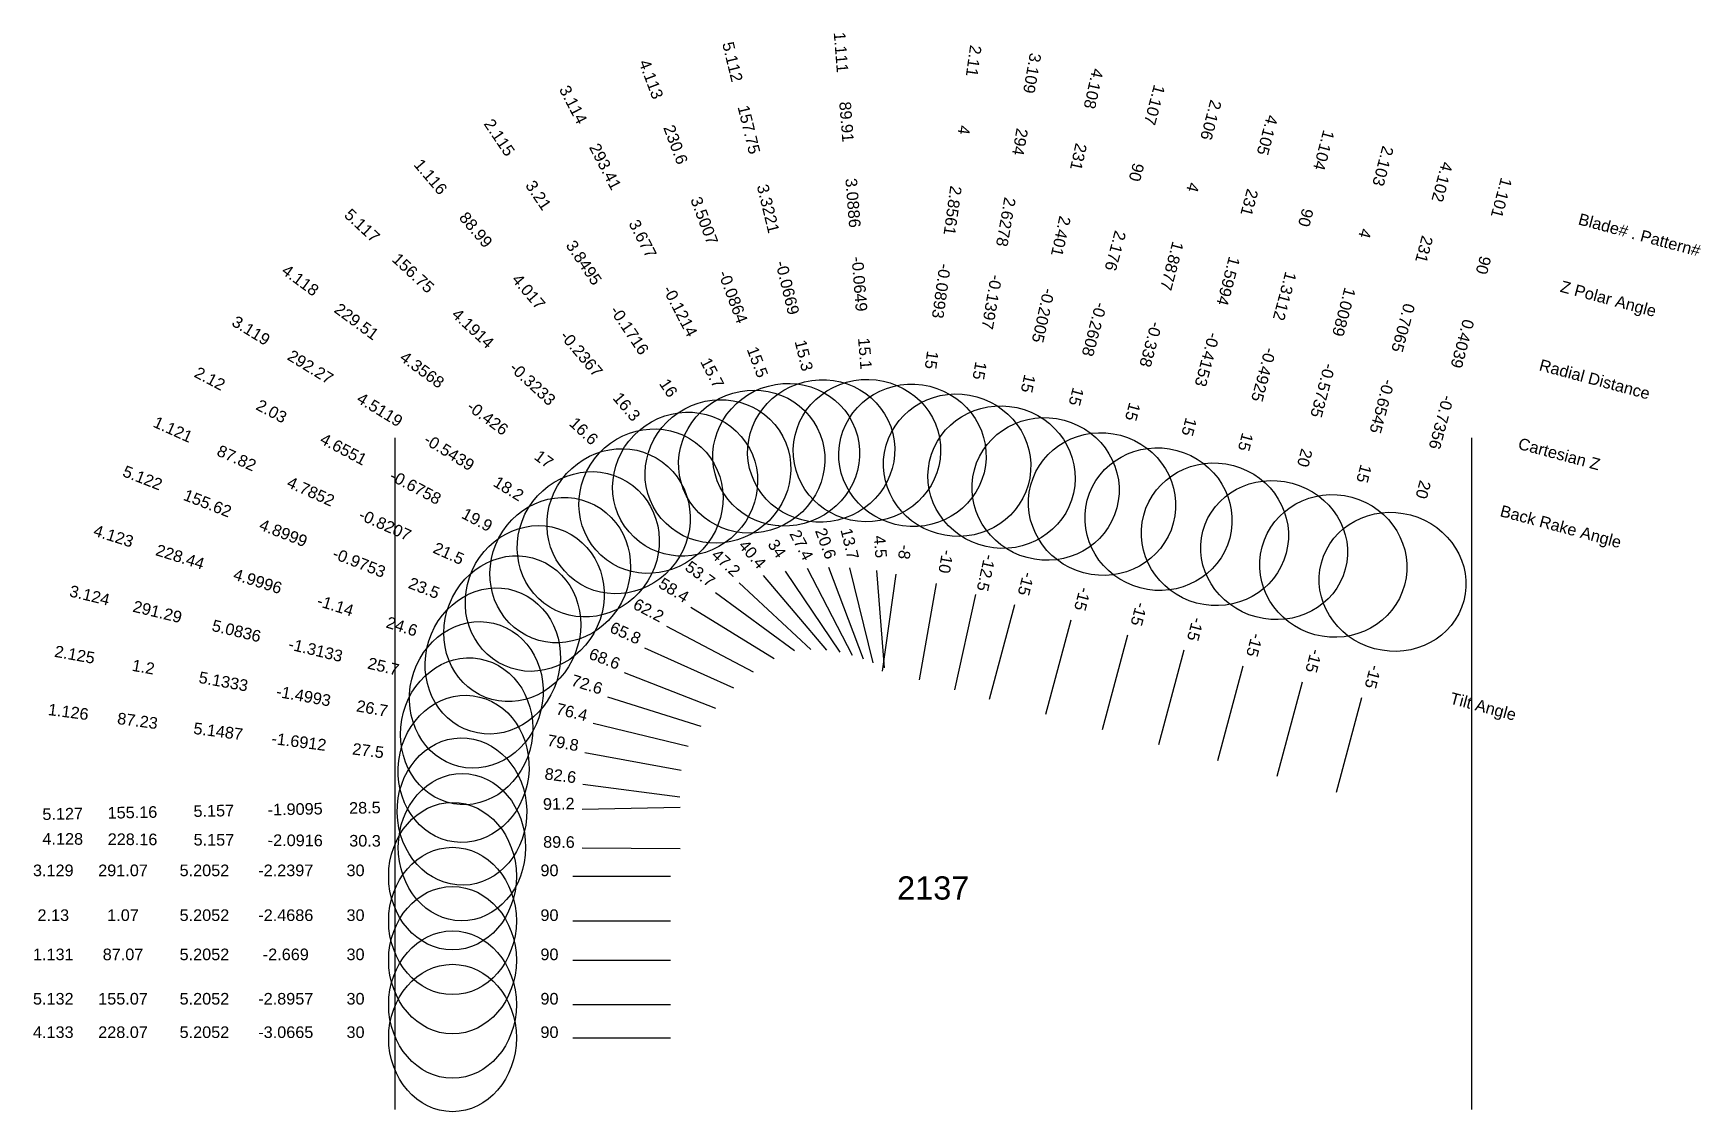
# Model space of a CAD drawing. Header units: inches. Extents: x 28.65 to 37.17, y 14.56 to 20.07.
import ezdxf
from ezdxf.enums import TextEntityAlignment as Align

# ---------------------------------------------------------------- set-up
doc = ezdxf.new("R2010")
doc.units = ezdxf.units.IN
doc.header["$MEASUREMENT"] = 0
for name, color, linetype, true_color in [('Blade_1', 30, 'Continuous', 0xff7f00), ('Blade_2', 7, 'Continuous', 0xcccc00), ('Blade_3', 7, 'Continuous', 0x00cc00), ('Blade_4', 7, 'Continuous', 0x00cccc), ('Blade_5', 7, 'Continuous', 0x0066cc)]:
    doc.layers.add(name, color=color, linetype=linetype, true_color=true_color)
doc.styles.get("Standard").update_dxf_attribs({"font": 'arial.ttf'})

msp = doc.modelspace()

# ---------------------------------------------------------------- linework, layer by layer
for p, q in [((30.5, 18), (30.5, 14.568)), ((36, 18), (36, 14.568))]:
    msp.add_line(p, q)
at = {"layer": 'Blade_1'}
for p, q in [((32.3812, 17.2959), (32.7055, 16.9154)), ((32.96, 17.323), (32.9996, 16.8246)), ((33.6651, 17.1461), (33.5357, 16.6632)), ((31.7747, 16.9273), (32.2307, 16.7222)), ((34.5299, 16.9144), (34.4005, 16.4315)), ((35.4372, 16.6713), (35.3078, 16.1884)), ((31.4602, 16.2299), (31.9561, 16.1657)), ((31.4088, 15.331), (31.9088, 15.331))]:
    msp.add_line(p, q, dxfattribs=at)
for centre, major_axis, ratio in [((32.9114, 17.9351), (0.3753, 0.0298), 0.965501), ((31.983, 17.7633), (0.2866, 0.2442), 0.959962), ((33.824, 17.7392), (0.3637, -0.0974), 0.965926), ((34.6888, 17.5075), (0.3637, -0.0974), 0.965926), ((35.5961, 17.2644), (0.3637, -0.0974), 0.939693), ((31.2148, 17.1793), (0.1545, 0.3433), 0.930399), ((30.8513, 16.3088), (0.0484, 0.3734), 0.886634), ((30.7948, 15.331), (0, 0.3765), 0.866025)]:
    msp.add_ellipse(centre, major_axis=major_axis, ratio=ratio, dxfattribs=at)
at = {"layer": 'Blade_2'}
for p, q in [((32.4939, 17.3194), (32.7736, 16.905)), ((33.0584, 17.3027), (32.9889, 16.8075)), ((31.8878, 17.0374), (32.3299, 16.8039)), ((33.9534, 17.0689), (33.824, 16.586)), ((34.8322, 16.8334), (34.7028, 16.3505)), ((31.4709, 16.3915), (31.9629, 16.3025)), ((31.4088, 15.5314), (31.9088, 15.5314))]:
    msp.add_line(p, q, dxfattribs=at)
for centre, major_axis, ratio in [((32.1505, 17.8284), (0.3121, 0.2106), 0.96143), ((33.1439, 17.9107), (0.3728, -0.0524), 0.965926), ((34.1123, 17.662), (0.3637, -0.0974), 0.965926), ((34.9911, 17.4265), (0.3637, -0.0974), 0.939693), ((31.3449, 17.3242), (0.1758, 0.3329), 0.940361), ((30.8667, 16.5007), (0.067, 0.3705), 0.893483), ((30.7948, 15.5314), (0, 0.3765), 0.866025)]:
    msp.add_ellipse(centre, major_axis=major_axis, ratio=ratio, dxfattribs=at)
at = {"layer": 'Blade_3'}
for p, q in [((32.6054, 17.3334), (32.8353, 16.8894)), ((33.2656, 17.2556), (33.1787, 16.7632)), ((32.0113, 17.1348), (32.4374, 16.8731)), ((31.5131, 16.5422), (31.9991, 16.4246)), ((31.4088, 15.7603), (31.9088, 15.7603))]:
    msp.add_line(p, q, dxfattribs=at)
for centre, major_axis, ratio in [((32.323, 17.8786), (0.3343, 0.1732), 0.962733), ((33.3722, 17.8603), (0.3708, -0.0654), 0.965926), ((31.4881, 17.4561), (0.197, 0.3208), 0.94974), ((30.9164, 16.6867), (0.0886, 0.3659), 0.901118), ((30.7948, 15.7603), (0, 0.3765), 0.866025)]:
    msp.add_ellipse(centre, major_axis=major_axis, ratio=ratio, dxfattribs=at)
at = {"layer": 'Blade_4'}
for p, q in [((32.7154, 17.3389), (32.8914, 16.8709)), ((32.1379, 17.2103), (32.5407, 16.9141)), ((33.4661, 17.2001), (33.3579, 16.7119)), ((34.2417, 16.9916), (34.1123, 16.5087)), ((35.1346, 16.7524), (35.0052, 16.2695)), ((31.5862, 16.6762), (32.0633, 16.5266)), ((31.457, 15.9045), (31.957, 15.9013)), ((31.4088, 14.9335), (31.9088, 14.9335))]:
    msp.add_line(p, q, dxfattribs=at)
for centre, major_axis, ratio in [((32.4993, 17.9136), (0.3524, 0.1325), 0.963828), ((33.599, 17.7995), (0.3676, -0.0815), 0.965926), ((31.6432, 17.574), (0.223, 0.3033), 0.956313), ((34.4006, 17.5847), (0.3637, -0.0974), 0.965926), ((35.2935, 17.3455), (0.3637, -0.0974), 0.965926), ((31.0004, 16.86), (0.1127, 0.3592), 0.909051), ((30.843, 15.9084), (0.0024, 0.3765), 0.86317), ((30.7948, 14.9335), (0, 0.3765), 0.866025)]:
    msp.add_ellipse(centre, major_axis=major_axis, ratio=ratio, dxfattribs=at)
at = {"layer": 'Blade_5'}
for p, q in [((32.8229, 17.3365), (32.941, 16.8506)), ((32.2589, 17.2593), (32.6256, 16.9194)), ((31.6718, 16.8008), (32.1374, 16.6185)), ((31.4569, 16.1029), (31.9568, 16.113)), ((31.4088, 15.1043), (31.9088, 15.1043))]:
    msp.add_line(p, q, dxfattribs=at)
for centre, major_axis, ratio in [((32.6779, 17.9331), (0.3658, 0.0889), 0.964714), ((31.8086, 17.6767), (0.2559, 0.2761), 0.958203), ((31.1001, 17.0247), (0.1373, 0.3506), 0.916922), ((30.843, 16.0905), (-0.0076, 0.3764), 0.878661), ((30.7948, 15.1043), (0, 0.3765), 0.866025)]:
    msp.add_ellipse(centre, major_axis=major_axis, ratio=ratio, dxfattribs=at)

# ---------------------------------------------------------------- texts
for s, height, p in [('Blade# . Pattern#', 0.059375, (36.5479, 19.1203)), ('Z Polar Angle', 0.059375, (36.4557, 18.7762)), ('Radial Distance', 0.059375, (36.3481, 18.3747)), ('Cartesian Z', 0.059375, (36.2405, 17.9733)), ('Back Rake Angle', 0.059375, (36.1483, 17.6292)), ('Tilt Angle', 0.05937, (35.892, 16.6724))]:
    msp.add_text(s, height=height, rotation=345).set_placement(p, align=Align.MIDDLE_LEFT)
msp.add_text('2137', height=0.11875).set_placement((33.25, 15.7001), align=Align.MIDDLE_CENTER)
at = {"layer": 'Blade_1'}
for s, rotation, p in [('1.111', 274.54165, (32.7499, 19.9677)), ('1.107', 255, (34.3517, 19.7087)), ('89.91', 274.54165, (32.7781, 19.6126)), ('1.104', 255, (35.2165, 19.477)), ('1.116', 310.43224, (30.6606, 19.3153)), ('90', 255, (34.2595, 19.3646)), ('3.0886', 274.54165, (32.8111, 19.1982)), ('1.101', 255, (36.1238, 19.2339)), ('90', 255, (35.1243, 19.1329)), ('88.99', 310.43224, (30.8916, 19.0442)), ('2.176', 255, (34.1519, 18.9631)), ('-0.0649', 274.54165, (32.844, 18.7839)), ('90', 255, (36.0316, 18.8898)), ('4.017', 310.43224, (31.1612, 18.7278)), ('1.3112', 255, (35.0168, 18.7314)), ('-0.2608', 255, (34.0444, 18.5617)), ('0.4039', 255, (35.9241, 18.4883)), ('-0.2367', 310.43224, (31.4307, 18.4114)), ('15.1', 274.54165, (32.8722, 18.4288)), ('-0.4925', 255, (34.9092, 18.33)), ('16.3', 310.43224, (31.6618, 18.1403)), ('15', 255, (33.9522, 18.2176)), ('-0.7356', 255, (35.8165, 18.0869)), ('1.121', 335.77322, (29.3554, 18.016)), ('15', 255, (34.817, 17.9859)), ('87.82', 335.77322, (29.6802, 17.8698)), ('4.7852', 335.77322, (30.0593, 17.6993)), ('20', 255, (35.7243, 17.7428)), ('-0.8207', 335.77322, (30.4383, 17.5287)), ('21.5', 335.77322, (30.7632, 17.3825)), ('40.4', 310.43224, (32.3042, 17.3863)), ('4.5', 274.54165, (32.9506, 17.4414)), ('-15', 255, (33.6958, 17.2608)), ('65.8', 335.77322, (31.6664, 16.9761)), ('-15', 255, (34.5606, 17.0291)), ('-15', 255, (35.4679, 16.786)), ('1.126', 352.62118, (28.8292, 16.5707)), ('87.23', 352.62118, (29.1825, 16.5249)), ('5.1487', 352.62118, (29.5947, 16.4715)), ('-1.6912', 352.62118, (30.0069, 16.4182)), ('27.5', 352.62118, (30.3602, 16.3724)), ('82.6', 352.62118, (31.3424, 16.2452)), ('1.131', 359.99999, (28.7558, 15.331)), ('87.07', 359.99999, (29.112, 15.331)), ('5.2052', 359.99999, (29.5277, 15.331)), ('-2.669', 359.99999, (29.9433, 15.331)), ('30', 359.99999, (30.2995, 15.331)), ('90', 359.99999, (31.29, 15.331))]:
    msp.add_text(s, height=0.05937, rotation=rotation, dxfattribs=at).set_placement(p, align=Align.CENTER)
at = {"layer": 'Blade_2'}
for s, height, rotation, p in [('2.11', 0.05937, 262, (33.4277, 19.9299)), ('2.106', 0.05937, 255, (34.64, 19.6315)), ('2.115', 0.05937, 304.00952, (31.01, 19.5186)), ('4', 0.0594, 262, (33.3781, 19.5771)), ('2.103', 0.05937, 255, (35.5188, 19.396)), ('3.21', 0.05937, 304.00952, (31.2093, 19.2233)), ('2.8561', 0.05937, 262, (33.3202, 19.1655)), ('4', 0.0594, 255, (34.5478, 19.2874)), ('3.8495', 0.05937, 304.00952, (31.4417, 18.8788)), ('1.8877', 0.05937, 255, (34.4403, 18.8859)), ('4', 0.0594, 255, (35.4266, 19.0519)), ('-0.0893', 0.05937, 262, (33.2624, 18.7539)), ('1.0089', 0.05937, 255, (35.3191, 18.6504)), ('-0.1716', 0.05937, 304.00952, (31.6742, 18.5342)), ('-0.338', 0.05937, 255, (34.3327, 18.4845)), ('15', 0.05937, 262, (33.2128, 18.4011)), ('2.12', 0.05937, 332.15635, (29.542, 18.2765)), ('-0.5735', 0.05937, 255, (35.2115, 18.249)), ('16', 0.05937, 304.00952, (31.8735, 18.2389)), ('2.03', 0.05937, 332.15635, (29.857, 18.1101)), ('15', 0.05937, 255, (34.2405, 18.1404)), ('4.6551', 0.05937, 332.15635, (30.2245, 17.916)), ('20', 0.05937, 255, (35.1193, 17.9049)), ('-0.6758', 0.05937, 332.15635, (30.592, 17.7219)), ('19.9', 0.05937, 332.15635, (30.907, 17.5555)), ('34', 0.05937, 304.00952, (32.4275, 17.4179)), ('-8', 0.05937, 262, (33.075, 17.4203)), ('-15', 0.05937, 255, (33.9841, 17.1836)), ('62.2', 0.05937, 332.15635, (31.7828, 17.0929)), ('-15', 0.05937, 255, (34.8629, 16.9481)), ('2.125', 0.05937, 349.75164, (28.8602, 16.8635)), ('1.2', 0.05937, 349.75164, (29.2108, 16.8001)), ('5.1333', 0.05937, 349.75164, (29.6198, 16.7261)), ('-1.4993', 0.05937, 349.75164, (30.0288, 16.6522)), ('26.7', 0.05937, 349.75164, (30.3793, 16.5888)), ('79.8', 0.05937, 349.75164, (31.354, 16.4126))]:
    msp.add_text(s, height=height, rotation=rotation, dxfattribs=at).set_placement(p, align=Align.CENTER)
for s, p in [('2.13', (28.7558, 15.5314)), ('1.07', (29.112, 15.5314)), ('5.2052', (29.5277, 15.5314)), ('-2.4686', (29.9433, 15.5314)), ('30', (30.2995, 15.5314)), ('90', (31.2901, 15.5314))]:
    msp.add_text(s, height=0.05937, dxfattribs=at).set_placement(p, align=Align.CENTER)
at = {"layer": 'Blade_3'}
for s, rotation, p in [('3.109', 260, (33.7263, 19.8683)), ('3.114', 297.38123, (31.3852, 19.6892)), ('293.41', 297.38123, (31.5491, 19.3728)), ('294', 260, (33.6644, 19.5175)), ('2.6278', 260, (33.5922, 19.1082)), ('3.677', 297.38123, (31.7402, 19.0038)), ('-0.1397', 260, (33.5201, 18.6989)), ('-0.1214', 297.38123, (31.9314, 18.6347)), ('3.119', 328.44565, (29.7506, 18.5231)), ('292.27', 328.44565, (30.0541, 18.3367)), ('15.7', 297.38123, (32.0952, 18.3184)), ('15', 260, (33.4582, 18.348)), ('4.5119', 328.44565, (30.4083, 18.1192)), ('-0.5439', 328.44565, (30.7625, 17.9017)), ('18.2', 328.44565, (31.0661, 17.7153)), ('27.4', 297.38123, (32.5508, 17.4388)), ('-10', 260, (33.2862, 17.3726)), ('3.124', 346.39036, (28.9346, 17.1665)), ('58.4', 328.44565, (31.9101, 17.1969)), ('291.29', 346.39036, (29.2809, 17.0827)), ('5.0836', 346.39036, (29.6848, 16.9849)), ('-1.3133', 346.39036, (30.0888, 16.8871)), ('25.7', 346.39036, (30.435, 16.8032)), ('76.4', 346.39036, (31.3977, 16.5702))]:
    msp.add_text(s, height=0.05937, rotation=rotation, dxfattribs=at).set_placement(p, align=Align.CENTER)
for s, p in [('3.129', (28.7558, 15.7603)), ('291.07', (29.112, 15.7603)), ('5.2052', (29.5277, 15.7603)), ('-2.2397', (29.9433, 15.7603)), ('30', (30.2995, 15.7603)), ('90', (31.2901, 15.7603))]:
    msp.add_text(s, height=0.05937, dxfattribs=at).set_placement(p, align=Align.CENTER)
at = {"layer": 'Blade_4'}
for s, rotation, p in [('4.113', 290.60927, (31.7816, 19.8221)), ('4.108', 257.5, (34.0403, 19.7902)), ('230.6', 290.60927, (31.907, 19.4887)), ('4.105', 255, (34.9283, 19.5542)), ('231', 257.5, (33.9632, 19.4424)), ('4.102', 255, (35.8212, 19.315)), ('231', 255, (34.8361, 19.2101)), ('3.5007', 290.60927, (32.0533, 19.0996)), ('2.401', 257.5, (33.8732, 19.0366)), ('231', 255, (35.729, 18.9709)), ('1.5994', 255, (34.7286, 18.8086)), ('4.118', 323.67552, (30.0004, 18.7818)), ('-0.0864', 290.60927, (32.1996, 18.7106)), ('-0.2005', 257.5, (33.7833, 18.6308)), ('229.51', 323.67552, (30.2874, 18.5708)), ('0.7065', 255, (35.6215, 18.5694)), ('-0.4153', 255, (34.621, 18.4072)), ('4.3568', 323.67552, (30.6223, 18.3246)), ('15.5', 290.60927, (32.325, 18.3772)), ('15', 257.5, (33.7062, 18.283)), ('-0.6545', 255, (35.5139, 18.168)), ('-0.426', 323.67552, (30.9572, 18.0784)), ('15', 255, (34.5288, 18.0631)), ('17', 323.67552, (31.2442, 17.8674)), ('15', 255, (35.4217, 17.8239)), ('4.123', 342.58396, (29.0549, 17.4703)), ('20.6', 290.60927, (32.6736, 17.45)), ('228.44', 342.58396, (29.3948, 17.3637)), ('53.7', 323.67552, (32.0422, 17.2806)), ('-12.5', 257.5, (33.4918, 17.316)), ('4.9996', 342.58396, (29.7913, 17.2393)), ('-1.14', 342.58396, (30.1879, 17.1149)), ('-15', 255, (34.2724, 17.1063)), ('24.6', 342.58396, (30.5278, 17.0082)), ('-15', 255, (35.1653, 16.8671)), ('72.6', 342.58396, (31.4729, 16.7118)), ('4.128', 359.63566, (28.804, 15.9214)), ('228.16', 359.63566, (29.1603, 15.9191)), ('5.157', 359.63566, (29.5759, 15.9165)), ('-2.0916', 359.63566, (29.9915, 15.9138)), ('30.3', 359.63566, (30.3478, 15.9115)), ('89.6', 359.63566, (31.3382, 15.9053))]:
    msp.add_text(s, height=0.05937, rotation=rotation, dxfattribs=at).set_placement(p, align=Align.CENTER)
for s, p in [('4.133', (28.7558, 14.9335)), ('228.07', (29.112, 14.9335)), ('5.2052', (29.5277, 14.9335)), ('-3.0665', (29.9433, 14.9335)), ('30', (30.2995, 14.9335)), ('90', (31.2901, 14.9335))]:
    msp.add_text(s, height=0.05937, dxfattribs=at).set_placement(p, align=Align.CENTER)
at = {"layer": 'Blade_5'}
for s, rotation, p in [('5.112', 283.66236, (32.1963, 19.9144)), ('157.75', 283.66236, (32.2804, 19.5682)), ('3.3221', 283.66236, (32.3786, 19.1644)), ('5.117', 317.17527, (30.3131, 19.0627)), ('156.75', 317.17527, (30.5744, 18.8206)), ('-0.0669', 283.66236, (32.4768, 18.7605)), ('4.1914', 317.17527, (30.8792, 18.538)), ('15.3', 283.66236, (32.5609, 18.4143)), ('-0.3233', 317.17527, (31.1841, 18.2555)), ('16.6', 317.17527, (31.4454, 18.0133)), ('5.122', 338.61656, (29.2014, 17.7681)), ('155.62', 338.61656, (29.5332, 17.6382)), ('4.8999', 338.61656, (29.9202, 17.4867)), ('13.7', 283.66236, (32.7949, 17.4519)), ('-0.9753', 338.61656, (30.3072, 17.3352)), ('47.2', 317.17527, (32.1718, 17.34)), ('23.5', 338.61656, (30.6389, 17.2053)), ('68.6', 338.61656, (31.5612, 16.8441)), ('5.127', 1.15674, (28.8044, 16.0493)), ('155.16', 1.15674, (29.1606, 16.0565)), ('5.157', 1.15674, (29.5761, 16.0649)), ('-1.9095', 1.15674, (29.9917, 16.0733)), ('28.5', 1.15674, (30.3479, 16.0805)), ('91.2', 1.15674, (31.3381, 16.1005))]:
    msp.add_text(s, height=0.05937, rotation=rotation, dxfattribs=at).set_placement(p, align=Align.CENTER)
for s, p in [('5.132', (28.7558, 15.1043)), ('155.07', (29.112, 15.1043)), ('5.2052', (29.5277, 15.1043)), ('-2.8957', (29.9433, 15.1043)), ('30', (30.2995, 15.1043)), ('90', (31.2901, 15.1043))]:
    msp.add_text(s, height=0.05937, dxfattribs=at).set_placement(p, align=Align.CENTER)

doc.saveas('drawing.dxf')
